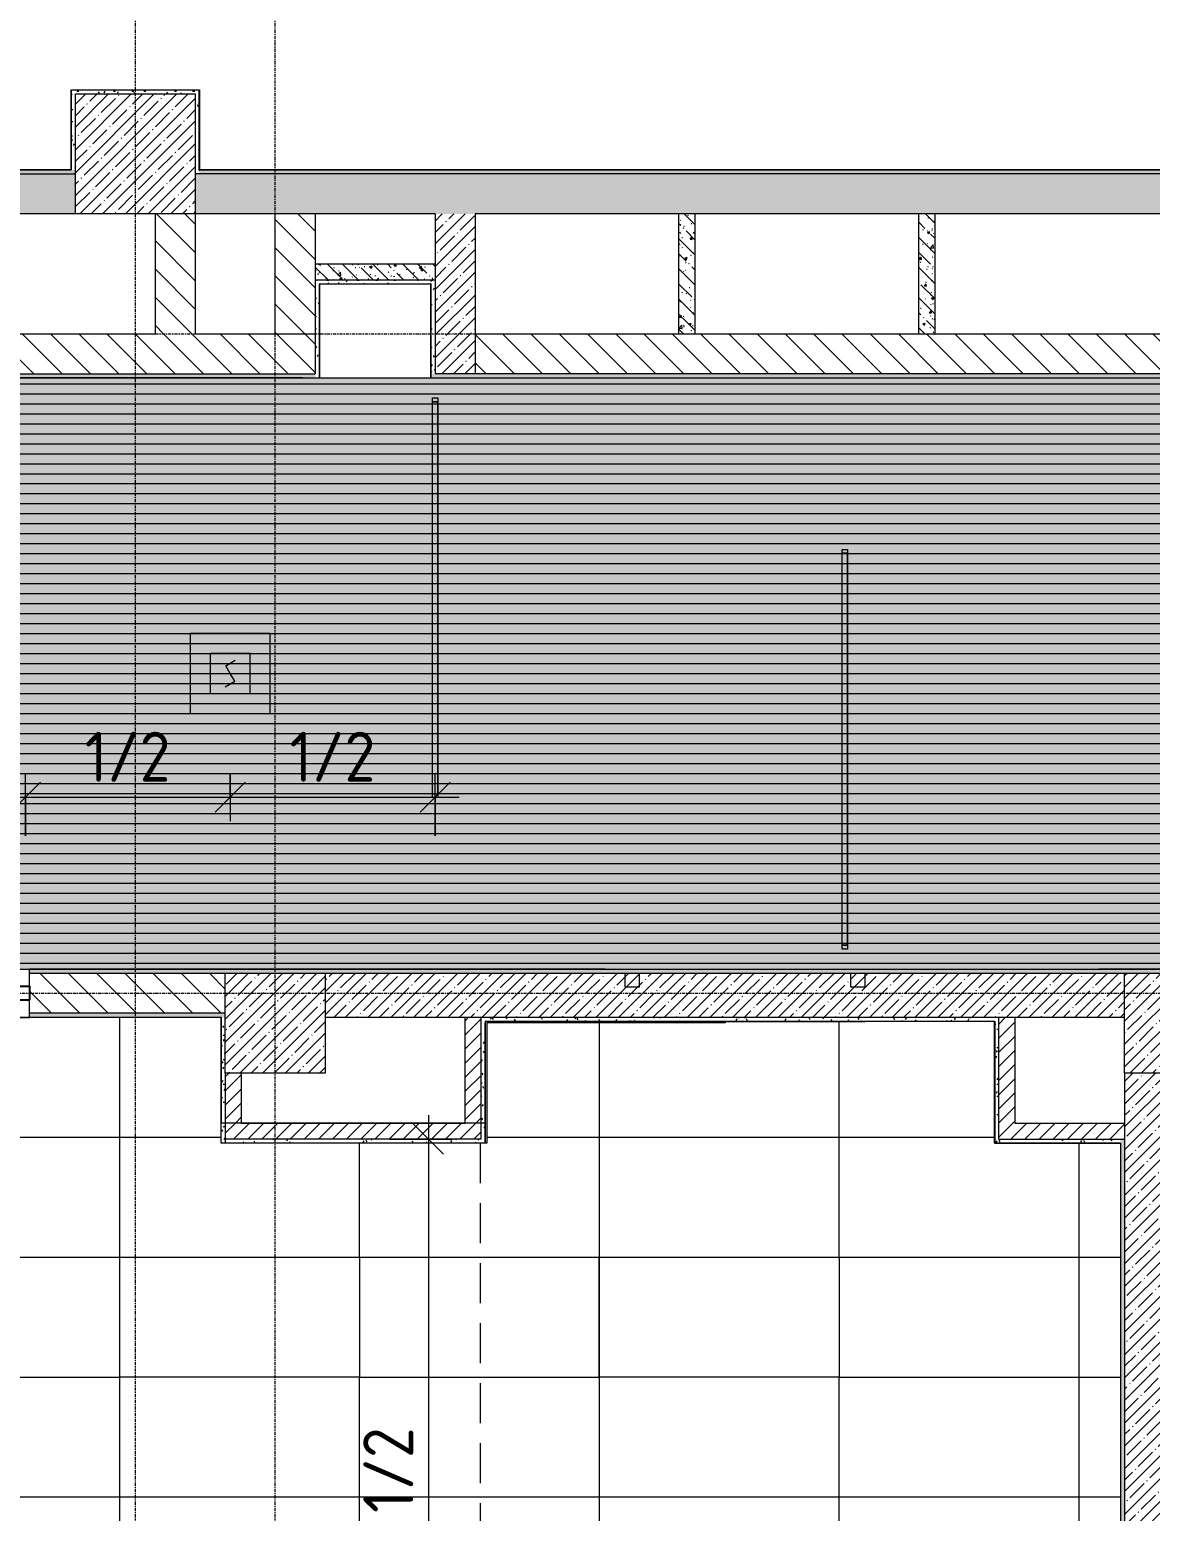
# Model space of a CAD drawing. Header units: millimetres. Extents: x 34897 to 231692, y -8553 to 29000.
# Drawn here: x 59931 to 65539, y 5207 to 12622 of the extents above; entities that cross this region are included whole.
import ezdxf

# ---------------------------------------------------------------- set-up
doc = ezdxf.new("R2010")
doc.units = ezdxf.units.MM
doc.linetypes.add('ADSK_Штрих_ш2 п1', pattern=[300, 200, -100])
doc.linetypes.add('Осевая', pattern=[31.75, 6.35, -4.7625, 15.875, -4.7625])
for name, color, linetype, lineweight in [('A-ANNO-DIMS', 7, 'Continuous', 9), ('A-ANNO-DIMS-100', 7, 'Continuous', 9), ('A-CLNG-PATT', 7, 'Continuous', 9), ('A-DETL-1', 7, 'ADSK_Штрих_ш2 п1', 9), ('A-GLAZ', 7, 'Continuous', 9), ('A-GLAZ-1', 7, 'Continuous', 13), ('A-GLAZ-CWMG', 7, 'Continuous', 9), ('A-GLAZ-CWMG-1', 7, 'Continuous', 25), ('A-WALL', 7, 'Continuous', 9), ('I-WALL', 7, 'Continuous', 9), ('Q-SPCQ', 7, 'Continuous', 9), ('S-COLS', 7, 'Continuous', 9), ('Оси-2', 7, 'Осевая', 9)]:
    doc.layers.add(name, color=color, linetype=linetype, lineweight=lineweight)
for name, color, linetype, lineweight, true_color in [('A-ANNO-NOTE', 1, 'Continuous', 9, 0xff0000), ('A-CLNG-1', 7, 'Continuous', 9, 0xeaeaea), ('A-WALL-1', 7, 'Continuous', 9, 0x3c3c3c), ('A-WALL-FNSH-1', 7, 'Continuous', 9, 0x3c3c3c), ('E-LITE-EQPM-1', 7, 'Continuous', 9, 0xff8080), ('I-WALL-1', 7, 'Continuous', 9, 0x535353), ('Q-SPCQ-4', 1, 'Continuous', 9, 0xff0000), ('S-COLS-1', 9, 'Continuous', 9, 0x808080), ('S-COLS-2', 7, 'Continuous', 9, 0x3c3c3c)]:
    doc.layers.add(name, color=color, linetype=linetype, lineweight=lineweight, true_color=true_color)
doc.layers.add('A-CLNG-PATT-1', color=7, linetype='Continuous', lineweight=9, transparency=1)
doc.styles.add('ISOCPEUR', font='isocpeur.ttf', dxfattribs={"width": 0.9, "height": 250})
doc.dimstyles.new('ISO-2_5_0_9К_БОЛЬШОЙ', dxfattribs={"dimscale": 304.8, "dimtxt": 248.995294, "dimasz": 0.492126, "dimexe": 0.393701, "dimexo": 0.984252, "dimgap": 0, "dimtad": 1, "dimdec": 0, "dimrnd": 10, "dimzin": 0, "dimdsep": 46, "dimtxsty": 'ISOCPEUR', "dimblk1": 'OBLIQUE', "dimblk2": 'OBLIQUE', "dimsah": 1, "dimcen": 0.09, "dimdle": 0.393701, "dimazin": 0, "dimtfac": 1, "dimtdec": 4, "dimtix": 1, "dimtmove": 0, "dimatfit": 3, "dimfxl": 1, "dimtvp": 1, "dimtolj": 1, "dimtzin": 0, "dimarcsym": 2})
pattern_1 = [(45, (0, 0), (-57.02463, 57.02463), []), (45, (57.025, 0), (-57.02463, 57.02463), [100.806, -20.161, 3.353, -16.808])]
pattern_2 = [(135, (0, 0), (-70.71068, -70.71068), [])]
pattern_3 = [(45, (0, 0), (-35.35534, 35.35534), [])]
pattern_4 = [(135, (0, 0), (-75.43415, -75.43415), [106.68, -17.78, 3.556, -17.78]), (135, (0, 75.39), (-75.43415, -75.43415), []), (50, (0, 0), (127.52922, -11.15758), [13.335, -146.685]), (355, (0, 0), (-24.66966, 133.74002), [10.668, -117.348]), (100.451, (10.63, -0.93), (102.85973, 122.58178), [11.333, -124.663]), (46.184, (0, 35.56), (189.75516, -29.43036), [20.002, -220.027]), (96.636, (15.81, 33.1), (166.1822, 173.1996), [17, -186.995]), (351.184, (0, 35.56), (166.18393, 173.1976), [16.002, -176.022]), (21, (17.78, 26.67), (106.13027, -71.58603), [13.335, -146.685]), (326, (17.78, 26.67), (43.26188, 128.93175), [10.668, -117.348]), (71.451, (26.62, 20.7), (149.39198, 57.34505), [11.333, -124.663]), (37.5, (0, 0), (2.162228, 59.188357), [3.353, -112.573, 3.353, -115.773, -117.792]), (37.5, (0, 0), (2.162228, 59.188357), [-235.052, 3.353, -114.44]), (7.5, (0, 0), (46.77386, 70.12615), [3.353, -64.567, 3.353, -109.906, -44.894]), (7.5, (0, 0), (46.77386, 70.12615), [-181.178, 3.353, -41.542]), (327.5, (-39.65, 0), (94.91367, -4.010093), [3.353, -41.097, 3.353, -135.331, -184.023]), (327.5, (-39.65, 0), (94.91367, -4.010093), [-183.134, 3.353, -180.67]), (317.5, (-57.43, 0), (103.69057, 17.79882), [3.353, -54.432, 3.353, -88.748, -130.683]), (317.5, (-57.43, 0), (103.69057, 17.79882), [-149.885, 3.353, -127.33])]
pattern_5 = [(0, (0, 0), (121.92, 30.48), [10.058, -81.382, 10.058, -81.382, -487.68]), (0, (0, 0), (121.92, 30.48), [-182.88, 10.058, -172.822, 10.058, -81.382, -213.36]), (0, (0, 0), (121.92, 30.48), [-457.2, 10.058, -50.902, 10.058, -142.342]), (120, (45.72, 15.24), (-87.356454, 90.345817), [10.058, -81.382, 10.058, -81.382, -487.68]), (120, (45.72, 15.24), (-87.356454, 90.345817), [-182.88, 10.058, -172.822, 10.058, -81.382, -213.36]), (120, (45.72, 15.24), (-87.356454, 90.345817), [-457.2, 10.058, -50.902, 10.058, -142.342]), (240, (60.96, 76.2), (-34.563546, -120.825817), [10.058, -81.382, 10.058, -81.382, -487.68]), (240, (60.96, 76.2), (-34.563546, -120.825817), [-182.88, 10.058, -172.822, 10.058, -81.382, -213.36]), (240, (60.96, 76.2), (-34.563546, -120.825817), [-457.2, 10.058, -50.902, 10.058, -142.342])]

# ---------------------------------------------------------------- blocks, each defined once
blk = doc.blocks.new('BSC_Колонна _Прямоугольная - 500х500-V4-Сводный план потолков 2 этажа в осях 12-23')
at = {"layer": 'S-COLS-1'}
h = blk.add_hatch(dxfattribs=at)
h.set_pattern_fill('FP_5', color=256, style=0, pattern_type=2)
h.set_pattern_definition([(45, (-61160, -7650), (-57.02463, 57.02463), []), (45, (-61102.975, -7650), (-57.02463, 57.02463), [100.806, -20.161, 3.353, -16.808])])
h.paths.add_polyline_path([(-250, -250), (250, -250), (250, 250), (-250, 250)])
at = {"layer": 'S-COLS-2'}
for p, q in [((-250, 250), (250, 250)), ((-250, -250), (-250, 250)), ((250, 250), (250, -250)), ((250, -250), (-250, -250))]:
    blk.add_line(p, q, dxfattribs=at)
blk = doc.blocks.new('BSC_Колонна _Прямоугольная - 500х500-V13-Сводный план потолков 2 этажа в осях 12-23')
at = {"layer": 'S-COLS-1'}
h = blk.add_hatch(dxfattribs=at)
h.set_pattern_fill('FP_14', color=256, style=0, pattern_type=2)
h.set_pattern_definition([(45, (-65660, -7650), (-57.02463, 57.02463), []), (45, (-65602.975, -7650), (-57.02463, 57.02463), [100.806, -20.161, 3.353, -16.808])])
h.paths.add_polyline_path([(-250, -250), (250, -250), (250, 250), (-250, 250)])
at = {"layer": 'S-COLS-2'}
for p, q in [((-250, 250), (250, 250)), ((-250, -250), (-250, 250)), ((250, 250), (250, -250)), ((250, -250), (-250, -250))]:
    blk.add_line(p, q, dxfattribs=at)
blk = doc.blocks.new('BSC_Колонна _Прямоугольная - 600х600-V20-Сводный план потолков 2 этажа в осях 12-23')
at = {"layer": 'S-COLS-1'}
h = blk.add_hatch(dxfattribs=at)
h.set_pattern_fill('FP_30', color=256, style=0, pattern_type=2)
h.set_pattern_definition([(45, (-60460, -12000), (-57.02463, 57.02463), []), (45, (-60402.975, -12000), (-57.02463, 57.02463), [100.806, -20.161, 3.353, -16.808])])
h.paths.add_polyline_path([(-300, -300), (300, -300), (300, 300), (-300, 300), (-300, -231)])
at = {"layer": 'S-COLS-2'}
for p, q in [((-300, 300), (300, 300)), ((-300, -300), (-300, 300)), ((300, 300), (300, -300)), ((300, -300), (-300, -300))]:
    blk.add_line(p, q, dxfattribs=at)
blk = doc.blocks.new('120_Окно_СКБ_1Ст - 120_Окно_СКБ_1Ст 400х1200 EI30-24228621-Сводный план потолков 2 этажа в осях 12-23')
at = {"layer": 'A-GLAZ-1'}
for p, q in [((-600, 40), (-600, 110)), ((-600, 110), (-530, 110)), ((-530, 110), (-530, 40)), ((530, 40), (530, 110)), ((530, 110), (600, 110)), ((600, 110), (600, 40)), ((-530, 40), (-600, 40)), ((600, 40), (530, 40))]:
    blk.add_line(p, q, dxfattribs=at)
blk = doc.blocks.new('Downlight - Strip - 2000 мм-27655400-Сводный план потолков 2 этажа в осях 12-23')
at = {"layer": 'E-LITE-EQPM-1'}
for p, q in [((-1000, -231.3), (-1000, -205.9)), ((-1000, -205.9), (-980.9, -205.9)), ((-980.9, -231.3), (-980.9, -205.9)), ((-980.9, -205.9), (981, -205.9)), ((-980.9, -205.9), (-980.9, -231.3)), ((-980.9, -231.3), (-980.9, -205.9)), ((-980.9, -205.9), (-980.9, -231.3)), ((-980.9, -205.9), (981, -205.9)), ((-980.9, -205.9), (981, -205.9)), ((981, -205.9), (981, -231.3)), ((981, -231.3), (981, -205.9)), ((981, -205.9), (1000, -205.9)), ((981, -231.3), (981, -205.9)), ((981, -205.9), (981, -231.3)), ((1000, -205.9), (1000, -231.3)), ((-980.9, -231.3), (-1000, -231.3)), ((981, -231.3), (-980.9, -231.3)), ((981, -231.3), (-980.9, -231.3)), ((-980.9, -231.3), (981, -231.3)), ((1000, -231.3), (981, -231.3))]:
    blk.add_line(p, q, dxfattribs=at)
blk = doc.blocks.new('Извещатель потолочный - Монтируемые на перекрытии-30351624-Сводный план потолков 2 этажа в осях 12-23')
at = {"layer": 'Q-SPCQ'}
for p, q in [((-300, 300), (-300, -100)), ((100, 300), (-300, 300)), ((100, -100), (100, 300)), ((0, 200), (-200, 200)), ((-200, 200), (-200, 0)), ((-122.5, 139), (-74.9, 166.5)), ((0, 0), (0, 200)), ((-100, 100), (-122.5, 139)), ((-77.5, 61), (-100, 100)), ((-200, 0), (0, 0)), ((-125.1, 33.5), (-77.5, 61)), ((-300, -100), (100, -100))]:
    blk.add_line(p, q, dxfattribs=at)
blk = doc.blocks.new('Прямоугольный импост - 50 x 70 мм-31700031-Сводный план потолков 2 этажа в осях 12-23')
at = {"layer": 'A-GLAZ-CWMG-1'}
for p, q in [((0, 35), (-70, 35)), ((-70, 35), (-70, -35)), ((0, -35), (0, 35)), ((-70, -35), (0, -35))]:
    blk.add_line(p, q, dxfattribs=at)
blk = doc.blocks.new('DIMBLOCK58-Сводный план потолков 2 этажа в осях 12-23')
at = {"layer": 'A-ANNO-DIMS-100'}
for p, q in [((59910, 8587.9), (59910, 8901.8)), ((60935, 8900), (60935, 8661.8)), ((60935, 8781.8), (60935, 8900)), ((59790, 8781.8), (60935, 8781.8)), ((59910, 8781.8), (59910, 8587.9))]:
    blk.add_line(p, q, dxfattribs=at)
at = {"layer": 'A-ANNO-DIMS-100', "lineweight": 20}
for p, q in [((59910, 8781.8), (59985, 8856.8)), ((60935, 8781.8), (61010, 8856.8)), ((59910, 8781.8), (59835, 8706.8)), ((60935, 8781.8), (60860, 8706.8))]:
    blk.add_line(p, q, dxfattribs=at)
at = {"layer": 'A-ANNO-DIMS-100', "color": 0, "insert": (60207, 9108.4), "char_height": 250, "width": 517.144, "attachment_point": 1, "line_spacing_factor": 1.149209, "style": 'ISOCPEUR'}
blk.add_mtext('1/2', dxfattribs=at)
blk = doc.blocks.new('_Oblique')
at = {"color": 0, "linetype": 'ByBlock', "lineweight": -2}
blk.add_line((-0.5, -0.5), (0.5, 0.5), dxfattribs=at)
blk = doc.blocks.new('DIMBLOCK59-Сводный план потолков 2 этажа в осях 12-23')
at = {"layer": 'A-ANNO-DIMS-100'}
for p, q in [((60935, 8900), (60935, 8661.8)), ((60935, 8781.8), (60935, 8900)), ((61960, 8587.9), (61960, 8901.8)), ((60935, 8781.8), (62080, 8781.8)), ((61960, 8781.8), (61960, 8587.9))]:
    blk.add_line(p, q, dxfattribs=at)
at = {"layer": 'A-ANNO-DIMS-100', "lineweight": 20}
for p, q in [((60935, 8781.8), (61010, 8856.8)), ((61960, 8781.8), (62035, 8856.8)), ((60935, 8781.8), (60860, 8706.8)), ((61960, 8781.8), (61885, 8706.8))]:
    blk.add_line(p, q, dxfattribs=at)
at = {"layer": 'A-ANNO-DIMS-100', "color": 0, "insert": (61232, 9108.4), "char_height": 250, "width": 517.144, "attachment_point": 1, "line_spacing_factor": 1.149209, "style": 'ISOCPEUR'}
blk.add_mtext('1/2', dxfattribs=at)
blk = doc.blocks.new('DIMBLOCK70-Сводный план потолков 2 этажа в осях 12-23')
at = {"layer": 'A-ANNO-DIMS-100', "lineweight": 20}
for p, q in [((61927.1, 7070), (61852.1, 7145)), ((61927.1, 7070), (62002.1, 6995)), ((61927.1, 3760), (61852.1, 3835)), ((61927.1, 3760), (62002.1, 3685))]:
    blk.add_line(p, q, dxfattribs=at)
at = {"layer": 'A-ANNO-DIMS-100'}
for p, q in [((61927.1, 7190), (61927.1, 3760)), ((61733.2, 7070), (62047.1, 7070)), ((61927.1, 7070), (61733.2, 7070)), ((61733.2, 3760), (62047.1, 3760)), ((61927.1, 3760), (61733.2, 3760))]:
    blk.add_line(p, q, dxfattribs=at)
at = {"layer": 'A-ANNO-DIMS-100', "color": 0, "insert": (61600.5, 5199.5), "char_height": 250, "width": 517.144, "attachment_point": 1, "rotation": 90, "line_spacing_factor": 1.149209, "style": 'ISOCPEUR'}
blk.add_mtext('1/2', dxfattribs=at)

msp = doc.modelspace()

# ---------------------------------------------------------------- hatches: boundary and pattern name
at = {"layer": 'A-CLNG-PATT'}
h = msp.add_hatch(dxfattribs=at)
h.set_pattern_fill('FP_47', color=256, style=0, pattern_type=2)
h.set_pattern_definition([(0, (57110, 9800), (0, -50), [])])
h.paths.add_polyline_path([(74622.4, 7921), (74729, 7921), (74729, 8301), (75459, 8301), (75459, 10879), (74015.2, 10879), (74015.2, 10868.5), (66296, 10868.5), (66296, 10880), (47239.7, 10879), (47239.7, 11679), (44781.7, 11679), (44781.7, 10879), (42401, 10879), (42401, 10209), (40882.1, 10209), (40874, 10176.3), (40851.6, 10133.6), (40819.6, 10097.5), (40779.9, 10070.2), (40734.9, 10053.1), (40687, 10047.2), (40639.1, 10053.1), (40594.1, 10070.2), (40554.4, 10097.5), (40522.4, 10133.6), (40500, 10176.3), (40491.9, 10209), (38761, 10209), (38761, 7921), (68010, 7921), (68010, 7940), (68110, 7940), (68110, 7921), (68760.5, 7921), (68760.5, 7940), (68860.5, 7940), (68860.5, 7921), (73167.7, 7921)])
h.paths.add_polyline_path([(57006.1, 9202), (56957.9, 9202), (56911, 9213.5), (56868.4, 9235.9), (56832.3, 9267.9), (56804.9, 9307.6), (56787.8, 9352.6), (56782, 9400.5), (56787.8, 9448.4), (56804.9, 9493.4), (56832.3, 9533.1), (56868.4, 9565.1), (56911, 9587.5), (56957.9, 9599), (57006.1, 9599), (57052.9, 9587.5), (57095.6, 9565.1), (57131.7, 9533.1), (57159.1, 9493.4), (57176.2, 9448.4), (57182, 9400.5), (57176.2, 9352.6), (57159.1, 9307.6), (57131.7, 9267.9), (57095.6, 9235.9), (57052.9, 9213.5)])
h.paths.add_polyline_path([(57357.9, 9202), (57311, 9213.5), (57268.4, 9235.9), (57232.3, 9267.9), (57204.9, 9307.6), (57187.8, 9352.6), (57182, 9400.5), (57187.8, 9448.4), (57204.9, 9493.4), (57232.3, 9533.1), (57268.4, 9565.1), (57311, 9587.5), (57357.9, 9599), (57406.1, 9599), (57452.9, 9587.5), (57495.6, 9565.1), (57531.7, 9533.1), (57559.1, 9493.4), (57576.2, 9448.4), (57582, 9400.5), (57576.2, 9352.6), (57559.1, 9307.6), (57531.7, 9267.9), (57495.6, 9235.9), (57452.9, 9213.5), (57406.1, 9202)])
h = msp.add_hatch(dxfattribs=at)
h.set_pattern_fill('FP_54', color=256, style=0, pattern_type=2)
h.set_pattern_definition([(180, (51981, 7679), (7e-14, -600), []), (270, (51981, 7679), (1200, 7e-14), [])])
h.paths.add_polyline_path([(65390, 470), (65389, 7050), (64760, 7050), (64759, 7660), (63411, 7659), (63411, 7652), (62219, 7651), (62219, 7049.5), (62211, 7050), (62210, 7050), (60890, 7050), (60889, 7680), (56930, 7680), (56930, 7380), (56780, 7379), (56780, 475), (57160, 475), (57160, 470), (60910, 470), (60910, 475), (61690, 475), (61690, 470), (64439.4, 470)])
h.paths.add_polyline_path([(63981.8, 1078.6), (62781.8, 1078.6), (62781.8, 1678.6), (63981.8, 1678.6), (63981.8, 1221.5)])
h.paths.add_polyline_path([(61530, 1078.6), (60381.8, 1078.6), (60381.8, 1678.6), (61581.8, 1678.6), (61581.8, 1078.6)])
h.paths.add_polyline_path([(57981.8, 1078.6), (57981.8, 1678.6), (59181.8, 1678.6), (59181.8, 1078.6), (58620.6, 1078.6)])
h.paths.add_polyline_path([(63981.8, 3478.6), (62781.8, 3478.6), (62781.8, 4078.6), (63981.8, 4078.6)])
h.paths.add_polyline_path([(60381.8, 3478.6), (60381.8, 4078.6), (61581.8, 4078.6), (61581.8, 3478.6), (61530, 3478.6)])
h.paths.add_polyline_path([(57981.8, 3478.6), (57981.8, 4078.6), (59181.8, 4078.6), (59181.8, 3478.6), (58620.6, 3478.6)])
h.paths.add_polyline_path([(63981.8, 5878.6), (62781.8, 5878.6), (62781.8, 6478.6), (63981.8, 6478.6)])
h.paths.add_polyline_path([(60381.8, 5878.6), (60381.8, 6478.6), (61581.8, 6478.6), (61581.8, 5878.6), (61530, 5878.6)])
h.paths.add_polyline_path([(59181.8, 5878.6), (57981.8, 5878.6), (57981.8, 6478.6), (59181.8, 6478.6)])
at = {"layer": 'A-CLNG-PATT-1'}
h = msp.add_hatch(color=256, dxfattribs=at)
h.paths.add_polyline_path([(74622.4, 7921), (74729, 7921), (74729, 8301), (75459, 8301), (75459, 10879), (74015.2, 10879), (74015.2, 10868.5), (66296, 10868.5), (66296, 10880), (47239.7, 10879), (47239.7, 11679), (44781.7, 11679), (44781.7, 10879), (42401, 10879), (42401, 10209), (40882.1, 10209), (40874, 10176.3), (40851.6, 10133.6), (40819.6, 10097.5), (40779.9, 10070.2), (40734.9, 10053.1), (40687, 10047.2), (40639.1, 10053.1), (40594.1, 10070.2), (40554.4, 10097.5), (40522.4, 10133.6), (40500, 10176.3), (40491.9, 10209), (38761, 10209), (38761, 7921), (68010, 7921), (68010, 7940), (68110, 7940), (68110, 7921), (68760.5, 7921), (68760.5, 7940), (68860.5, 7940), (68860.5, 7921), (73167.7, 7921)])
h.paths.add_polyline_path([(56957.9, 9202), (56911, 9213.5), (56868.4, 9235.9), (56832.3, 9267.9), (56804.9, 9307.6), (56787.8, 9352.6), (56782, 9400.5), (56787.8, 9448.4), (56804.9, 9493.4), (56832.3, 9533.1), (56868.4, 9565.1), (56911, 9587.5), (56957.9, 9599), (57006.1, 9599), (57052.9, 9587.5), (57095.6, 9565.1), (57131.7, 9533.1), (57159.1, 9493.4), (57176.2, 9448.4), (57182, 9400.5), (57176.2, 9352.6), (57159.1, 9307.6), (57131.7, 9267.9), (57095.6, 9235.9), (57052.9, 9213.5), (57006.1, 9202)])
h.paths.add_polyline_path([(57357.9, 9202), (57311, 9213.5), (57268.4, 9235.9), (57232.3, 9267.9), (57204.9, 9307.6), (57187.8, 9352.6), (57182, 9400.5), (57187.8, 9448.4), (57204.9, 9493.4), (57232.3, 9533.1), (57268.4, 9565.1), (57311, 9587.5), (57357.9, 9599), (57406.1, 9599), (57452.9, 9587.5), (57495.6, 9565.1), (57531.7, 9533.1), (57559.1, 9493.4), (57576.2, 9448.4), (57582, 9400.5), (57576.2, 9352.6), (57559.1, 9307.6), (57531.7, 9267.9), (57495.6, 9235.9), (57452.9, 9213.5), (57406.1, 9202)])
h.paths.add_polyline_path([(73509, 10879.5), (73509, 10900), (66791, 10900), (66791, 10879.5), (73167.7, 10879.5)])
at = {"layer": 'I-WALL'}
h = msp.add_hatch(dxfattribs=at)
h.set_pattern_fill('FP_46', color=256, style=0, pattern_type=2)
h.set_pattern_definition(pattern_5)
h.paths.add_polyline_path([(60160, 11920), (60160, 12320), (60140, 12320), (60140, 11920)])
h = msp.add_hatch(dxfattribs=at)
h.set_pattern_fill('FP_46', color=256, style=0, pattern_type=2)
h.set_pattern_definition(pattern_5)
h.paths.add_polyline_path([(60780, 12300), (60780, 12320), (60160, 12320), (60160, 12300), (60760, 12300)])
h = msp.add_hatch(dxfattribs=at)
h.set_pattern_fill('FP_46', color=256, style=0, pattern_type=2)
h.set_pattern_definition(pattern_5)
h.paths.add_polyline_path([(60760, 11900), (60780, 11900), (60780, 12300), (60760, 12300)])
h = msp.add_hatch(dxfattribs=at)
h.set_pattern_fill('FP_17', color=256, style=0, pattern_type=2)
h.set_pattern_definition(pattern_1)
h.paths.add_polyline_path([(64439.4, 11700), (66160, 11700), (66160, 11900), (60760, 11900), (60760, 11700), (64380, 11700)])
h.paths.add_polyline_path([(59340, 11700), (60160, 11700), (60160, 11900), (54760, 11900), (54760, 11700), (59140, 11700)])
h = msp.add_hatch(dxfattribs=at)
h.set_pattern_fill('FP_46', color=256, style=0, pattern_type=2)
h.set_pattern_definition(pattern_5)
h.paths.add_polyline_path([(60160, 11900), (60160, 11920), (54780, 11920), (54780, 11900), (58620.6, 11900)])
h = msp.add_hatch(dxfattribs=at)
h.set_pattern_fill('FP_46', color=256, style=0, pattern_type=2)
h.set_pattern_definition(pattern_5)
h.paths.add_polyline_path([(66160, 11900), (66160, 11920), (60780, 11920), (60780, 11900), (64439.4, 11900)])
h = msp.add_hatch(dxfattribs=at)
h.set_pattern_fill('FP_19', color=256, style=0, pattern_type=2)
h.set_pattern_definition(pattern_2)
h.paths.add_polyline_path([(60760, 11100), (60760, 11700), (60560, 11700), (60560, 11100)])
h = msp.add_hatch(dxfattribs=at)
h.set_pattern_fill('FP_19', color=256, style=0, pattern_type=2)
h.set_pattern_definition(pattern_2)
h.paths.add_polyline_path([(61360, 11100), (61360, 11700), (61160, 11700), (61160, 11100)])
h = msp.add_hatch(dxfattribs=at)
h.set_pattern_fill('FP_19', color=256, style=0, pattern_type=2)
h.set_pattern_definition(pattern_2)
h.paths.add_polyline_path([(61360, 10900), (61360, 11700), (61160, 11700), (61160, 10900)])
h = msp.add_hatch(dxfattribs=at)
h.set_pattern_fill('FP_17', color=256, style=0, pattern_type=2)
h.set_pattern_definition(pattern_1)
h.paths.add_polyline_path([(61960, 10900), (62160, 10900), (62160, 11700), (61960, 11700), (61960, 11100)])
h = msp.add_hatch(dxfattribs=at)
h.set_pattern_fill('FP_25', color=256, style=0, pattern_type=2)
h.set_pattern_definition(pattern_4)
h.paths.add_polyline_path([(63260, 11100), (63260, 11700), (63180, 11700), (63180, 11100)])
h = msp.add_hatch(dxfattribs=at)
h.set_pattern_fill('FP_25', color=256, style=0, pattern_type=2)
h.set_pattern_definition(pattern_4)
h.paths.add_polyline_path([(64460, 11100), (64460, 11700), (64380, 11700), (64380, 11100), (64439.4, 11100)])
h = msp.add_hatch(dxfattribs=at)
h.set_pattern_fill('FP_25', color=256, style=0, pattern_type=2)
h.set_pattern_definition(pattern_4)
h.paths.add_polyline_path([(61380, 11370), (61960, 11370), (61960, 11450), (61360, 11450), (61360, 11370)])
h = msp.add_hatch(dxfattribs=at)
h.set_pattern_fill('FP_46', color=256, style=0, pattern_type=2)
h.set_pattern_definition(pattern_5)
h.paths.add_polyline_path([(61360, 10879), (61380, 10880), (61380, 11370), (61360, 11370), (61360, 10880)])
h = msp.add_hatch(dxfattribs=at)
h.set_pattern_fill('FP_46', color=256, style=0, pattern_type=2)
h.set_pattern_definition(pattern_5)
h.paths.add_polyline_path([(61960, 11350), (61960, 11370), (61380, 11370), (61380, 11350), (61940, 11350)])
h = msp.add_hatch(dxfattribs=at)
h.set_pattern_fill('FP_46', color=256, style=0, pattern_type=2)
h.set_pattern_definition(pattern_5)
h.paths.add_polyline_path([(61960, 10900), (61960, 11350), (61940, 11350), (61940, 10900)])
h = msp.add_hatch(dxfattribs=at)
h.set_pattern_fill('FP_19', color=256, style=0, pattern_type=2)
h.set_pattern_definition(pattern_2)
h.paths.add_polyline_path([(61160, 10900), (61160, 11100), (59340, 11100), (59340, 10900), (60075.3, 10900)])
h.paths.add_polyline_path([(58230, 10900), (58440, 10900), (58440, 11100), (58230, 11100)])
h.paths.add_polyline_path([(57530, 10900), (57530, 11100), (57310, 11100), (57310, 10900)])
h.paths.add_polyline_path([(55500, 10900), (55500, 11100), (51910, 11100), (51910, 10900), (52801.7, 10900)])
h.paths.add_polyline_path([(56400, 10900), (56610, 10900), (56610, 11100), (56400, 11100)])
h.paths.add_polyline_path([(51710, 10900), (51710, 11100), (47260.7, 11100), (47260.7, 10900), (49892.3, 10900)])
h = msp.add_hatch(dxfattribs=at)
h.set_pattern_fill('FP_19', color=256, style=0, pattern_type=2)
h.set_pattern_definition(pattern_2)
h.paths.add_polyline_path([(65894.1, 10900), (66560, 10900), (66560, 11100), (62160, 11100), (62160, 10900), (64439.4, 10900)])
h = msp.add_hatch(dxfattribs=at)
h.set_pattern_fill('FP_46', color=256, style=0, pattern_type=2)
h.set_pattern_definition(pattern_5)
h.paths.add_polyline_path([(61360, 10880), (61360, 10900), (59140, 10900), (59140, 10880), (60075.3, 10880)])
h.paths.add_polyline_path([(58440, 10880), (58440, 10900), (58230, 10900), (58230, 10880)])
h.paths.add_polyline_path([(57310, 10880), (57530, 10880), (57530, 10900), (57310, 10900)])
h.paths.add_polyline_path([(56400, 10880), (56610, 10880), (56610, 10900), (56400, 10900)])
h.paths.add_polyline_path([(55700, 10880), (55700, 10900), (47240.7, 10900), (47240.7, 10880), (52801.7, 10880)])
h = msp.add_hatch(dxfattribs=at)
h.set_pattern_fill('FP_46', color=256, style=0, pattern_type=2)
h.set_pattern_definition(pattern_5)
h.paths.add_polyline_path([(66760, 10880), (66760, 10900), (61940, 10900), (61940, 10880), (65894.1, 10880)])
h = msp.add_hatch(dxfattribs=at)
h.set_pattern_fill('FP_46', color=256, style=0, pattern_type=2)
h.set_pattern_definition(pattern_5)
h.paths.add_polyline_path([(74750, 7900), (74750, 7920), (73705, 7920), (73705, 7900), (74622.4, 7900)])
h.paths.add_polyline_path([(71735, 7900), (72305, 7900), (72305, 7920), (71735, 7920)])
h.paths.add_polyline_path([(70258.2, 7900), (70635, 7900), (70635, 7920), (69360.5, 7920), (69360.5, 7900)])
h.paths.add_polyline_path([(68260.5, 7900), (68260.5, 7920), (67055, 7920), (67055, 7900), (68110, 7900)])
h.paths.add_polyline_path([(65955, 7900), (65955, 7920), (59931, 7920), (59931, 7900), (65910, 7900)])
h.paths.add_polyline_path([(56910, 7900), (57431, 7900), (57431, 7920), (50930, 7920), (50930, 7900), (56410, 7900)])
h.paths.add_polyline_path([(48430, 7900), (48430, 7920), (42061, 7920), (42061, 7900), (47910, 7900)])
h.paths.add_polyline_path([(39561, 7900), (39561, 7920), (38742.7, 7920), (38742.7, 7900), (39040, 7900)])
h = msp.add_hatch(dxfattribs=at)
h.set_pattern_fill('FP_19', color=256, style=0, pattern_type=2)
h.set_pattern_definition(pattern_2)
h.paths.add_polyline_path([(60910, 7700), (60910, 7900), (59931, 7900), (59931, 7700), (60075.3, 7700)])
h.paths.add_polyline_path([(57165.9, 7700), (57431, 7700), (57431, 7900), (56910, 7900), (56910, 7700)])
h = msp.add_hatch(dxfattribs=at)
h.set_pattern_fill('FP_17', color=256, style=0, pattern_type=2)
h.set_pattern_definition(pattern_1)
h.paths.add_polyline_path([(65410, 7680), (65410, 7900), (61410, 7900), (61410, 7680), (64860, 7680)])
h = msp.add_hatch(dxfattribs=at)
h.set_pattern_fill('FP_46', color=256, style=0, pattern_type=2)
h.set_pattern_definition(pattern_5)
h.paths.add_polyline_path([(60910, 7680), (60910, 7700), (59931, 7700), (59931, 7680), (60890, 7680)])
h.paths.add_polyline_path([(56910, 7680), (57431, 7680), (57431, 7700), (56910, 7700)])
h = msp.add_hatch(dxfattribs=at)
h.set_pattern_fill('FP_46', color=256, style=0, pattern_type=2)
h.set_pattern_definition(pattern_5)
h.paths.add_polyline_path([(60890, 7070), (60910, 7070), (60910, 7680), (60890, 7680), (60890, 7400)])
h = msp.add_hatch(dxfattribs=at)
h.set_pattern_fill('FP_22', color=256, style=0, pattern_type=2)
h.set_pattern_definition(pattern_3)
h.paths.add_polyline_path([(62110, 7150), (62190, 7150), (62190, 7680), (62110, 7680), (62110, 7374.2)])
h = msp.add_hatch(dxfattribs=at)
h.set_pattern_fill('FP_46', color=256, style=0, pattern_type=2)
h.set_pattern_definition(pattern_5)
h.paths.add_polyline_path([(64439.4, 7660), (64760, 7660), (64760, 7680), (62190, 7680), (62190, 7660), (63411, 7660)])
h = msp.add_hatch(dxfattribs=at)
h.set_pattern_fill('FP_46', color=256, style=0, pattern_type=2)
h.set_pattern_definition(pattern_5)
h.paths.add_polyline_path([(62190, 7050), (62210, 7050), (62210, 7660), (62190, 7660), (62190, 7070)])
h = msp.add_hatch(dxfattribs=at)
h.set_pattern_fill('FP_46', color=256, style=0, pattern_type=2)
h.set_pattern_definition(pattern_5)
h.paths.add_polyline_path([(64760, 7070), (64780, 7070), (64780, 7680), (64760, 7680), (64760, 7374.2)])
h = msp.add_hatch(dxfattribs=at)
h.set_pattern_fill('FP_22', color=256, style=0, pattern_type=2)
h.set_pattern_definition(pattern_3)
h.paths.add_polyline_path([(64780, 7070), (64860, 7070), (64860, 7680), (64780, 7680), (64780, 7374.2)])
h = msp.add_hatch(dxfattribs=at)
h.set_pattern_fill('FP_22', color=256, style=0, pattern_type=2)
h.set_pattern_definition(pattern_3)
h.paths.add_polyline_path([(60990, 7150), (60990, 7400), (60910, 7400), (60910, 7150)])
h = msp.add_hatch(dxfattribs=at)
h.set_pattern_fill('FP_17', color=256, style=0, pattern_type=2)
h.set_pattern_definition(pattern_1)
h.paths.add_polyline_path([(65620.5, 400), (65630, 400), (65630, 7400), (65410, 7400), (65410, 400)])
h = msp.add_hatch(dxfattribs=at)
h.set_pattern_fill('FP_22', color=256, style=0, pattern_type=2)
h.set_pattern_definition(pattern_3)
h.paths.add_polyline_path([(62190, 7070), (62190, 7150), (60910, 7150), (60910, 7070), (61530, 7070)])
h = msp.add_hatch(dxfattribs=at)
h.set_pattern_fill('FP_22', color=256, style=0, pattern_type=2)
h.set_pattern_definition(pattern_3)
h.paths.add_polyline_path([(65410, 7070), (65410, 7150), (64860, 7150), (64860, 7070), (65390, 7070)])
h = msp.add_hatch(dxfattribs=at)
h.set_pattern_fill('FP_46', color=256, style=0, pattern_type=2)
h.set_pattern_definition(pattern_5)
h.paths.add_polyline_path([(61530, 7050), (62190, 7050), (62190, 7070), (60890, 7070), (60890, 7050)])
h = msp.add_hatch(dxfattribs=at)
h.set_pattern_fill('FP_46', color=256, style=0, pattern_type=2)
h.set_pattern_definition(pattern_5)
h.paths.add_polyline_path([(62190, 7050), (62190, 7070), (60910, 7070), (60910, 7050), (61530, 7050)])
h = msp.add_hatch(dxfattribs=at)
h.set_pattern_fill('FP_46', color=256, style=0, pattern_type=2)
h.set_pattern_definition(pattern_5)
h.paths.add_polyline_path([(65389, 7050), (65390, 7050), (65390, 7070), (64760, 7070), (64760, 7050), (65166.8, 7050)])
h = msp.add_hatch(dxfattribs=at)
h.set_pattern_fill('FP_46', color=256, style=0, pattern_type=2)
h.set_pattern_definition(pattern_5)
h.paths.add_polyline_path([(65390, 100), (65410, 100), (65410, 7070), (65390, 7070), (65390, 120)])

# ---------------------------------------------------------------- linework, layer by layer
at = {"layer": 'A-ANNO-NOTE'}
for p, q in [((60381.5, 6478.6), (61581.5, 6478.6)), ((60381.5, 5878.6), (60381.5, 6478.6)), ((61581.5, 6478.6), (61581.5, 5878.6)), ((62781.5, 6478.6), (63981.5, 6478.6)), ((62781.5, 5878.6), (62781.5, 6478.6)), ((63981.5, 6478.6), (63981.5, 5878.6)), ((61581.5, 5878.6), (60381.5, 5878.6)), ((63981.5, 5878.6), (62781.5, 5878.6))]:
    msp.add_line(p, q, dxfattribs=at)
at = {"layer": 'A-CLNG-1'}
for p, q in [((61295.2, 10879), (47239.7, 10879)), ((61295.2, 10880), (61295.2, 10879)), ((61296, 10879), (61296, 10880)), ((61296, 10879), (66216, 10879)), ((38761, 7921), (67055, 7921)), ((60381.8, 5878.6), (60381.8, 6478.6)), ((60381.8, 6478.6), (61581.8, 6478.6)), ((61581.8, 6478.6), (61581.8, 5878.6)), ((62781.8, 5878.6), (62781.8, 6478.6)), ((62781.8, 6478.6), (63981.8, 6478.6)), ((63981.8, 6478.6), (63981.8, 5878.6)), ((61581.8, 5878.6), (60381.8, 5878.6)), ((63981.8, 5878.6), (62781.8, 5878.6))]:
    msp.add_line(p, q, dxfattribs=at)
at = {"layer": 'A-DETL-1'}
for p, q in [((38761, 9400), (75459, 9400)), ((62186, 7049), (62186, 471))]:
    msp.add_line(p, q, dxfattribs=at)
at = {"layer": 'A-WALL'}
for p, q in [((60140, 11920), (60140, 12320)), ((60780, 11920), (60780, 12300)), ((60140, 11920), (54780, 11920)), ((66160, 11900), (60760, 11900)), ((61380, 11350), (61380, 10879)), ((59140, 10900), (61360, 10900)), ((61360, 10880), (61360, 10879)), ((62760, 7920), (59931, 7920)), ((62760, 7921), (62760, 7920)), ((62810, 7920), (62810, 7921)), ((62810, 7920), (65280, 7920)), ((65280, 7921), (65280, 7920)), ((60910, 7700), (59931, 7700)), ((60889, 7680), (60889, 7679)), ((61410, 7680), (65410, 7680)), ((62190, 7070), (62190, 7680)), ((62210, 7660), (64760, 7660)), ((63411, 7659), (63411, 7660)), ((64759, 7660), (64759, 7659)), ((64760, 7660), (64760, 7070)), ((65410, 7400), (65410, 400)), ((64780, 7070), (65410, 7070)), ((65390, 7050), (65390, 100))]:
    msp.add_line(p, q, dxfattribs=at)
at = {"layer": 'A-WALL-1'}
for p, q in [((60140, 12320), (60780, 12320)), ((54760, 11900), (60160, 11900)), ((60160, 11700), (59340, 11700)), ((60560, 11100), (60560, 11700)), ((60760, 11700), (60760, 11100)), ((61960, 11700), (60760, 11700)), ((61160, 11100), (61160, 11700)), ((61360, 11700), (61360, 10900)), ((61960, 11700), (61960, 10900)), ((62160, 11700), (62160, 10900)), ((66160, 11700), (62160, 11700)), ((63180, 11100), (63180, 11700)), ((63260, 11700), (63260, 11100)), ((64380, 11100), (64380, 11700)), ((64460, 11700), (64460, 11100)), ((61360, 11450), (61960, 11450)), ((61360, 11370), (61960, 11370)), ((61940, 11350), (61939, 11350)), ((61940, 10880), (61940, 11350)), ((59340, 11100), (60560, 11100)), ((60760, 11100), (61360, 11100)), ((62160, 11100), (66560, 11100)), ((66760, 10900), (61960, 10900)), ((59931, 7680), (59931, 7920)), ((59931, 7900), (60910, 7900)), ((61410, 7900), (65410, 7900)), ((60890, 7680), (60889, 7680)), ((62110, 7150), (62110, 7680)), ((62210, 7660), (62210, 7050)), ((64780, 7070), (64780, 7680)), ((64860, 7680), (64860, 7150)), ((60910, 7400), (60910, 7050)), ((60990, 7400), (60990, 7150)), ((60890, 7050), (60890, 7151.4)), ((60990, 7150), (62110, 7150)), ((64860, 7150), (65410, 7150)), ((62210, 7050), (60890, 7050)), ((62190, 7070), (60910, 7070)), ((65390, 7050), (65389, 7050))]:
    msp.add_line(p, q, dxfattribs=at)
at = {"layer": 'A-WALL-FNSH-1'}
for p, q in [((60139, 12321), (60781, 12321)), ((60139, 11921), (60139, 12321)), ((60780, 12300), (60780, 12320)), ((60781, 12321), (60781, 11921)), ((54780, 11921), (60139, 11921)), ((66127, 11920), (60780, 11920)), ((60781, 11921), (66139, 11921)), ((61380, 11350), (61939, 11350)), ((61939, 11349), (61381, 11349)), ((61381, 11349), (61381, 10879)), ((61939, 10879), (61939, 11349)), ((59140, 10880), (61360, 10880)), ((61296, 10879), (61295.2, 10879)), ((61940, 10880), (66296, 10880)), ((59931, 7920), (59931, 7921)), ((62810, 7920), (62760, 7920)), ((65955, 7920), (65280, 7920)), ((59931, 7680), (60889, 7680)), ((59931, 7679), (59931, 7680)), ((60889, 7679), (59931, 7679)), ((60889, 7150.4), (60889, 7679)), ((60890, 7680), (60890, 7151.4)), ((62211, 7652), (62210, 7652)), ((62211, 7049.5), (62211, 7652)), ((62219, 7652), (62219, 7049.5)), ((63411, 7652), (62219, 7652)), ((63411, 7659), (63411, 7652)), ((64759, 7659), (64110, 7659)), ((64759, 7049), (64759, 7659)), ((62210, 7150.4), (60889, 7150.4)), ((60890, 7151.4), (62210, 7151.4)), ((62219, 7049.5), (62211, 7049.5)), ((65389, 7049), (64759, 7049)), ((64760, 7070), (64760, 7050)), ((64760, 7050), (65389, 7050)), ((65389, 7050), (65389, 121))]:
    msp.add_line(p, q, dxfattribs=at)
at = {"layer": 'I-WALL-1'}
for p, q in [((62910, 7920), (62910, 7921)), ((64110, 7921), (64110, 7920)), ((64110.8, 7921), (64110.8, 7920)), ((64112.2, 7921), (64112.2, 7920)), ((57431, 7680), (59931, 7680)), ((57431, 7679), (59931, 7679)), ((63411, 7659), (64110, 7659)), ((64110, 7660), (64110, 7659)), ((62211, 7150.4), (62210, 7150.4))]:
    msp.add_line(p, q, dxfattribs=at)
at = {"layer": 'Оси-2'}
for p, q in [((60460, 593.7), (60460, 24898.1)), ((61160, 593.7), (61160, 24898.1)), ((38196.8, 11100), (82030.3, 11100)), ((39466.8, 10500), (82030.3, 10500)), ((38196.8, 7800), (82030.3, 7800))]:
    msp.add_line(p, q, dxfattribs=at)

# ---------------------------------------------------------------- block references
at = {"layer": 'A-GLAZ'}
msp.add_blockref('120_Окно_СКБ_1Ст - 120_Окно_СКБ_1Ст 400х1200 EI30-24228621-Сводный план потолков 2 этажа в осях 12-23', (63510, 7790), dxfattribs=at)
at = {"layer": 'A-GLAZ-CWMG', "extrusion": (0, 0, -1), "rotation": 180}
msp.add_blockref('Прямоугольный импост - 50 x 70 мм-31700031-Сводный план потолков 2 этажа в осях 12-23', (-59931, 7800), dxfattribs=at)
at = {"layer": 'E-LITE-EQPM-1', "rotation": 89.9999999999999}
for p in [(61741.4, 9779), (63791.4, 9021)]:
    msp.add_blockref('Downlight - Strip - 2000 мм-27655400-Сводный план потолков 2 этажа в осях 12-23', p, dxfattribs=at)
at = {"layer": 'Q-SPCQ-4'}
msp.add_blockref('Извещатель потолочный - Монтируемые на перекрытии-30351624-Сводный план потолков 2 этажа в осях 12-23', (61035, 9300), dxfattribs=at)
at = {"layer": 'S-COLS'}
for name, p in [('BSC_Колонна _Прямоугольная - 600х600-V20-Сводный план потолков 2 этажа в осях 12-23', (60460, 12000)), ('BSC_Колонна _Прямоугольная - 500х500-V4-Сводный план потолков 2 этажа в осях 12-23', (61160, 7650)), ('BSC_Колонна _Прямоугольная - 500х500-V13-Сводный план потолков 2 этажа в осях 12-23', (65660, 7650))]:
    msp.add_blockref(name, p, dxfattribs=at)

# ---------------------------------------------------------------- dimensions: what is measured, and where the dimension line sits
at = {"layer": 'A-ANNO-DIMS'}
for base, p1, p2, picture, middle in [((60935, 8781.8), (59910, 8887.9), (60935, 9200), 'DIMBLOCK58-Сводный план потолков 2 этажа в осях 12-23', (60422.5, 8906.8)), ((61960, 8781.8), (60935, 9200), (61960, 8887.9), 'DIMBLOCK59-Сводный план потолков 2 этажа в осях 12-23', (61447.5, 8906.8))]:
    dim = msp.add_linear_dim(base=base, p1=p1, p2=p2, text='1/2', dimstyle='ISO-2_5_0_9К_БОЛЬШОЙ', override={"dimpost": '<>', "dimfxl": 1071.471039}, dxfattribs=at)
    dim.commit()
    dim.dimension.update_dxf_attribs({"geometry": picture, "text_midpoint": middle})
dim = msp.add_linear_dim(base=(61927.1, 3760), p1=(62033.2, 7070), p2=(62033.2, 3760), angle=90, text='1/2', dimstyle='ISO-2_5_0_9К_БОЛЬШОЙ', override={"dimpost": '<>', "dimfxl": 3310.000005}, dxfattribs=at)
dim.commit()
dim.dimension.update_dxf_attribs({"geometry": 'DIMBLOCK70-Сводный план потолков 2 этажа в осях 12-23', "text_midpoint": (61802.1, 5415)})

doc.saveas('drawing.dxf')
